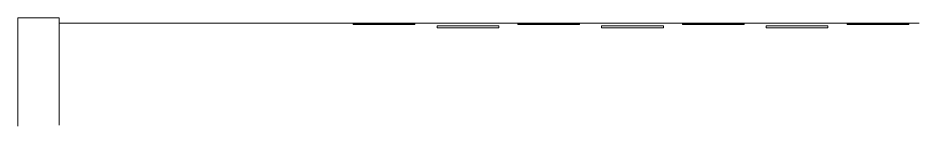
# Model space of a CAD drawing. Header units: inches. Extents: x -6210 to 141093, y -2740 to 21225.
# Drawn here: x 98339 to 98862, y 3481 to 3543 of the extents above; entities that cross this region are included whole.
import ezdxf

# ---------------------------------------------------------------- set-up
doc = ezdxf.new("R2010")
doc.units = ezdxf.units.IN
doc.header["$LTSCALE"] = 100
doc.header["$MEASUREMENT"] = 0

msp = doc.modelspace()

# ---------------------------------------------------------------- linework, layer by layer
at = {"color": 0, "linetype": 'Continuous', "lineweight": 0, "extrusion": (0, 1, 0)}
for p, q in [((98338.77012, 3543.35982), (98338.77012, 3480.36494)), ((98362.77012, 3543.35982), (98338.77012, 3543.35982)), ((98362.77012, 3481.01135), (98362.77012, 3543.35982)), ((98480.27012, 3540.39197), (98362.77012, 3540.39197)), ((98480.27012, 3540.38933), (98480.27012, 3540.39197)), ((98516.27012, 3540.38933), (98480.27012, 3540.38933)), ((98516.27012, 3540.39197), (98516.27012, 3540.38933)), ((98576.27012, 3540.39197), (98516.27012, 3540.39197)), ((98534.27012, 3540.15534), (98570.27012, 3540.15534)), ((98534.27012, 3539.54265), (98534.27012, 3540.15534)), ((98570.27012, 3539.54265), (98534.27012, 3539.54265)), ((98570.27012, 3540.15534), (98570.27012, 3539.54265)), ((98576.27012, 3540.38933), (98576.27012, 3540.39197)), ((98612.27012, 3540.38933), (98576.27012, 3540.38933)), ((98583.14493, 3538.83623), (98619.14493, 3538.83623)), ((98583.14493, 3537.56087), (98583.14493, 3538.83623)), ((98619.14493, 3537.56087), (98583.14493, 3537.56087)), ((98612.27012, 3540.39197), (98612.27012, 3540.38933)), ((98672.27012, 3540.39197), (98612.27012, 3540.39197)), ((98619.14493, 3538.83623), (98619.14493, 3537.56087)), ((98630.27012, 3540.15534), (98666.27012, 3540.15534)), ((98630.27012, 3539.54265), (98630.27012, 3540.15534)), ((98666.27012, 3539.54265), (98630.27012, 3539.54265)), ((98666.27012, 3540.15534), (98666.27012, 3539.54265)), ((98672.27012, 3540.38933), (98672.27012, 3540.39197)), ((98708.27012, 3540.38933), (98672.27012, 3540.38933)), ((98679.14493, 3538.83623), (98715.14493, 3538.83623)), ((98679.14493, 3537.56087), (98679.14493, 3538.83623)), ((98715.14493, 3537.56087), (98679.14493, 3537.56087)), ((98708.27012, 3540.39197), (98708.27012, 3540.38933)), ((98768.27012, 3540.39197), (98708.27012, 3540.39197)), ((98715.14493, 3538.83623), (98715.14493, 3537.56087)), ((98726.27012, 3540.15534), (98762.27012, 3540.15534)), ((98726.27012, 3539.54265), (98726.27012, 3540.15534)), ((98762.27012, 3539.54265), (98726.27012, 3539.54265)), ((98762.27012, 3540.15534), (98762.27012, 3539.54265)), ((98768.27012, 3540.38933), (98768.27012, 3540.39197)), ((98804.27012, 3540.38933), (98768.27012, 3540.38933)), ((98775.14493, 3538.83623), (98811.14493, 3538.83623)), ((98775.14493, 3537.56087), (98775.14493, 3538.83623)), ((98811.14493, 3537.56087), (98775.14493, 3537.56087)), ((98804.27012, 3540.39197), (98804.27012, 3540.38933)), ((98864.27012, 3540.39197), (98804.27012, 3540.39197)), ((98811.14493, 3538.83623), (98811.14493, 3537.56087)), ((98822.27012, 3540.15534), (98858.27012, 3540.15534)), ((98822.27012, 3539.54265), (98822.27012, 3540.15534)), ((98858.27012, 3539.54265), (98822.27012, 3539.54265)), ((98858.27012, 3540.15534), (98858.27012, 3539.54265))]:
    msp.add_line(p, q, dxfattribs=at)

doc.saveas('drawing.dxf')
